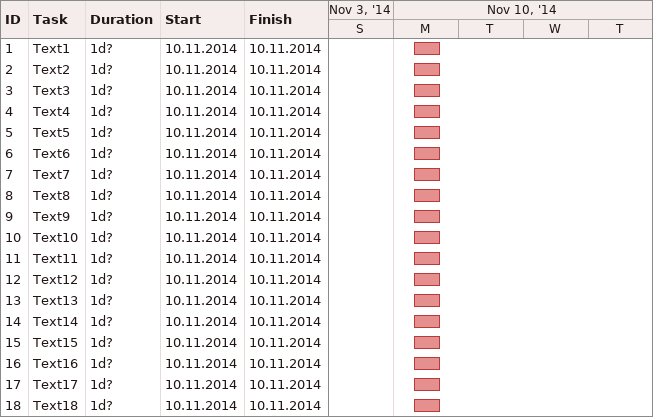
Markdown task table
| ID | Task | Duration | Start | Finish |
|---|---|---|---|---|
| 1 | Text1 | 1d? | 2014-11-10 | 2014-11-10 |
| 2 | Text2 | 1d? | 2014-11-10 | 2014-11-10 |
| 3 | Text3 | 1d? | 2014-11-10 | 2014-11-10 |
| 4 | Text4 | 1d? | 2014-11-10 | 2014-11-10 |
| 5 | Text5 | 1d? | 2014-11-10 | 2014-11-10 |
| 6 | Text6 | 1d? | 2014-11-10 | 2014-11-10 |
| 7 | Text7 | 1d? | 2014-11-10 | 2014-11-10 |
| 8 | Text8 | 1d? | 2014-11-10 | 2014-11-10 |
| 9 | Text9 | 1d? | 2014-11-10 | 2014-11-10 |
| 10 | Text10 | 1d? | 2014-11-10 | 2014-11-10 |
| 11 | Text11 | 1d? | 2014-11-10 | 2014-11-10 |
| 12 | Text12 | 1d? | 2014-11-10 | 2014-11-10 |
| 13 | Text13 | 1d? | 2014-11-10 | 2014-11-10 |
| 14 | Text14 | 1d? | 2014-11-10 | 2014-11-10 |
| 15 | Text15 | 1d? | 2014-11-10 | 2014-11-10 |
| 16 | Text16 | 1d? | 2014-11-10 | 2014-11-10 |
| 17 | Text17 | 1d? | 2014-11-10 | 2014-11-10 |
| 18 | Text18 | 1d? | 2014-11-10 | 2014-11-10 |
